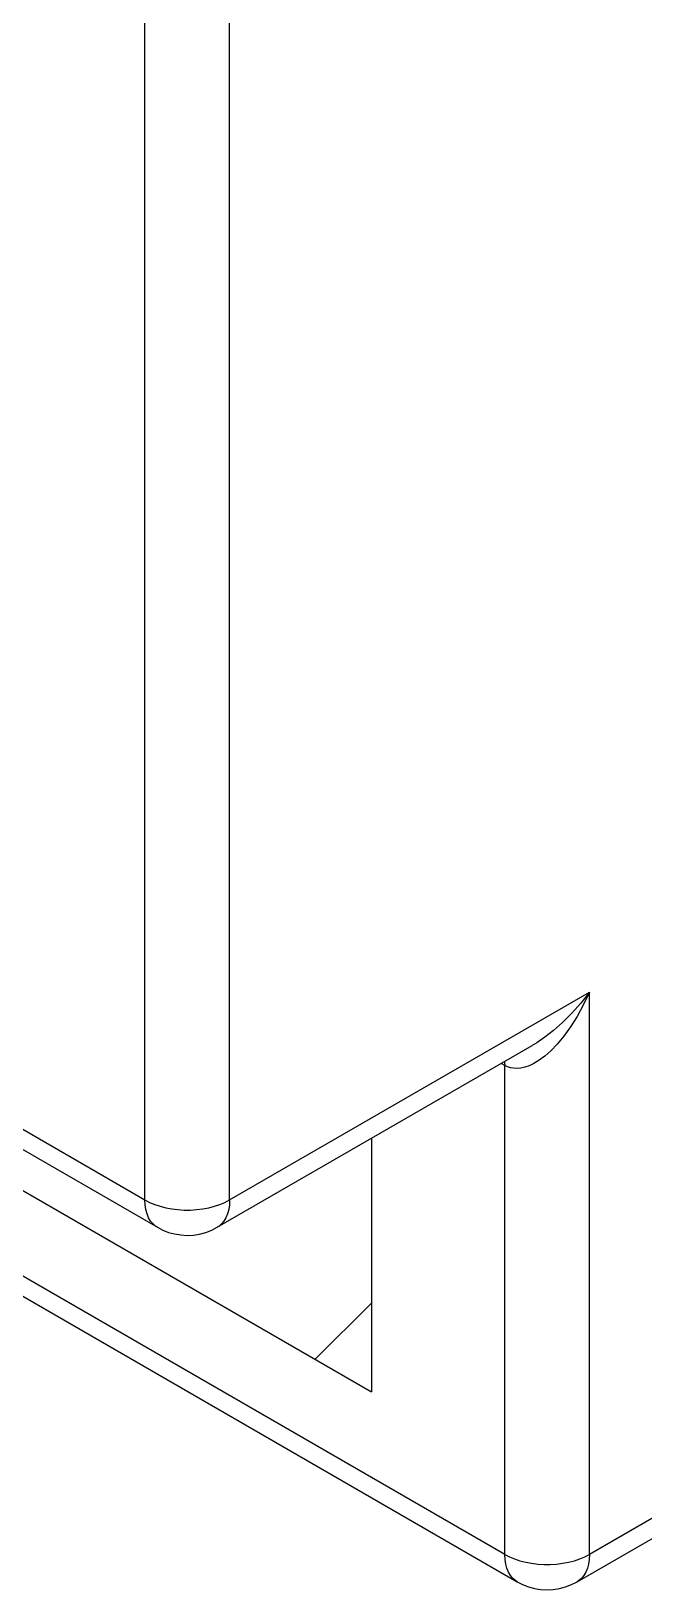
# Model space of a CAD drawing. Extents: x 0 to 420, y 0 to 297.
# Drawn here: x 212.1 to 222.33, y 113.03 to 139.06 of the extents above; entities that cross this region are included whole.
import ezdxf

# ---------------------------------------------------------------- set-up
doc = ezdxf.new("R2010")
doc.units = 0
doc.header["$LTSCALE"] = 23.1
doc.layers.add('40000_ISO', color=7, linetype='CONTINUOUS')

msp = doc.modelspace()

# ---------------------------------------------------------------- linework, layer by layer
at = {"layer": '40000_ISO', "color": 7, "linetype": 'CONTINUOUS'}
for p, q in [((213.999, 119.54), (213.999, 154.649)), ((215.413, 119.54), (215.413, 154.649)), ((164.855, 147.912), (213.999, 119.54)), ((165.061, 147.455), (214.206, 119.082)), ((220.009, 113.62), (170.865, 141.993)), ((171.072, 141.535), (220.216, 113.162)), ((202.932, 124.908), (217.782, 116.335)), ((215.413, 119.54), (221.423, 123.01)), ((221.423, 123.01), (221.279, 122.827)), ((221.423, 123.01), (221.325, 122.801)), ((221.423, 113.62), (221.423, 123.01)), ((221.128, 122.657), (220.974, 122.504)), ((221.218, 122.605), (221.107, 122.428)), ((221.279, 122.827), (221.128, 122.657)), ((221.325, 122.801), (221.218, 122.605)), ((220.823, 122.37), (220.678, 122.257)), ((220.974, 122.504), (220.823, 122.37)), ((221.107, 122.428), (220.994, 122.272)), ((215.206, 119.082), (220.467, 122.12)), ((220.541, 122.164), (220.466, 122.119)), ((220.678, 122.257), (220.541, 122.164)), ((220.883, 122.139), (220.776, 122.029)), ((220.994, 122.272), (220.883, 122.139)), ((220.009, 121.785), (219.948, 121.82)), ((220.003, 121.852), (220.006, 121.833)), ((220.006, 121.833), (220.009, 121.785)), ((220.494, 121.818), (220.414, 121.781)), ((220.581, 121.871), (220.494, 121.818)), ((220.675, 121.94), (220.581, 121.871)), ((220.776, 122.029), (220.675, 121.94)), ((220.055, 121.763), (220.009, 121.785)), ((220.009, 113.62), (220.009, 121.785)), ((220.104, 121.747), (220.055, 121.763)), ((220.156, 121.737), (220.104, 121.747)), ((220.213, 121.735), (220.156, 121.737)), ((220.274, 121.741), (220.213, 121.735)), ((220.341, 121.755), (220.274, 121.741)), ((220.414, 121.781), (220.341, 121.755)), ((217.782, 120.569), (217.782, 116.335)), ((233.656, 120.683), (221.423, 113.62)), ((221.216, 113.162), (232.7, 119.792)), ((213.999, 119.54), (214.076, 119.499)), ((214.003, 119.457), (213.999, 119.54)), ((214.076, 119.499), (214.161, 119.464)), ((215.25, 119.464), (215.335, 119.499)), ((215.335, 119.499), (215.413, 119.54)), ((215.413, 119.54), (215.409, 119.457)), ((214.014, 119.379), (214.003, 119.457)), ((214.033, 119.307), (214.014, 119.379)), ((214.06, 119.243), (214.033, 119.307)), ((214.093, 119.186), (214.06, 119.243)), ((214.161, 119.464), (214.252, 119.434)), ((214.252, 119.434), (214.347, 119.409)), ((214.347, 119.409), (214.447, 119.39)), ((214.447, 119.39), (214.549, 119.378)), ((214.549, 119.378), (214.653, 119.371)), ((214.653, 119.371), (214.758, 119.371)), ((214.758, 119.371), (214.862, 119.378)), ((214.862, 119.378), (214.965, 119.39)), ((214.965, 119.39), (215.064, 119.409)), ((215.064, 119.409), (215.16, 119.434)), ((215.16, 119.434), (215.25, 119.464)), ((215.352, 119.243), (215.318, 119.186)), ((215.378, 119.307), (215.352, 119.243)), ((215.397, 119.379), (215.378, 119.307)), ((215.409, 119.457), (215.397, 119.379)), ((214.134, 119.138), (214.093, 119.186)), ((214.18, 119.098), (214.134, 119.138)), ((214.206, 119.082), (214.18, 119.098)), ((214.206, 119.082), (214.297, 119.035)), ((214.297, 119.035), (214.393, 118.998)), ((214.393, 118.998), (214.493, 118.971)), ((214.493, 118.971), (214.596, 118.954)), ((214.596, 118.954), (214.701, 118.948)), ((214.701, 118.948), (214.807, 118.953)), ((214.807, 118.953), (214.912, 118.969)), ((214.912, 118.969), (215.014, 118.997)), ((215.014, 118.997), (215.113, 119.035)), ((215.113, 119.035), (215.206, 119.082)), ((215.231, 119.098), (215.206, 119.082)), ((215.278, 119.138), (215.231, 119.098)), ((215.318, 119.186), (215.278, 119.138)), ((216.841, 116.878), (217.782, 117.818)), ((220.009, 113.62), (220.087, 113.58)), ((220.013, 113.537), (220.009, 113.62)), ((220.025, 113.459), (220.013, 113.537)), ((220.087, 113.58), (220.172, 113.544)), ((220.172, 113.544), (220.262, 113.514)), ((220.262, 113.514), (220.358, 113.489)), ((220.358, 113.489), (220.457, 113.471)), ((220.975, 113.471), (221.075, 113.489)), ((221.075, 113.489), (221.17, 113.514)), ((221.17, 113.514), (221.261, 113.544)), ((221.261, 113.544), (221.345, 113.58)), ((221.345, 113.58), (221.423, 113.62)), ((221.419, 113.537), (221.408, 113.459)), ((221.423, 113.62), (221.419, 113.537)), ((220.044, 113.388), (220.025, 113.459)), ((220.07, 113.323), (220.044, 113.388)), ((220.104, 113.266), (220.07, 113.323)), ((220.144, 113.218), (220.104, 113.266)), ((220.457, 113.471), (220.56, 113.458)), ((220.56, 113.458), (220.664, 113.452)), ((220.664, 113.452), (220.769, 113.452)), ((220.769, 113.452), (220.873, 113.458)), ((220.873, 113.458), (220.975, 113.471)), ((221.329, 113.266), (221.288, 113.218)), ((221.362, 113.323), (221.329, 113.266)), ((221.389, 113.388), (221.362, 113.323)), ((221.408, 113.459), (221.389, 113.388)), ((220.191, 113.179), (220.144, 113.218)), ((220.216, 113.162), (220.191, 113.179)), ((220.216, 113.162), (220.307, 113.116)), ((220.307, 113.116), (220.403, 113.079)), ((220.403, 113.079), (220.504, 113.051)), ((220.504, 113.051), (220.607, 113.034)), ((220.607, 113.034), (220.712, 113.028)), ((220.712, 113.028), (220.817, 113.033)), ((220.817, 113.033), (220.922, 113.05)), ((220.922, 113.05), (221.025, 113.077)), ((221.025, 113.077), (221.124, 113.115)), ((221.124, 113.115), (221.216, 113.162)), ((221.242, 113.179), (221.216, 113.162)), ((221.288, 113.218), (221.242, 113.179))]:
    msp.add_line(p, q, dxfattribs=at)

doc.saveas('drawing.dxf')
